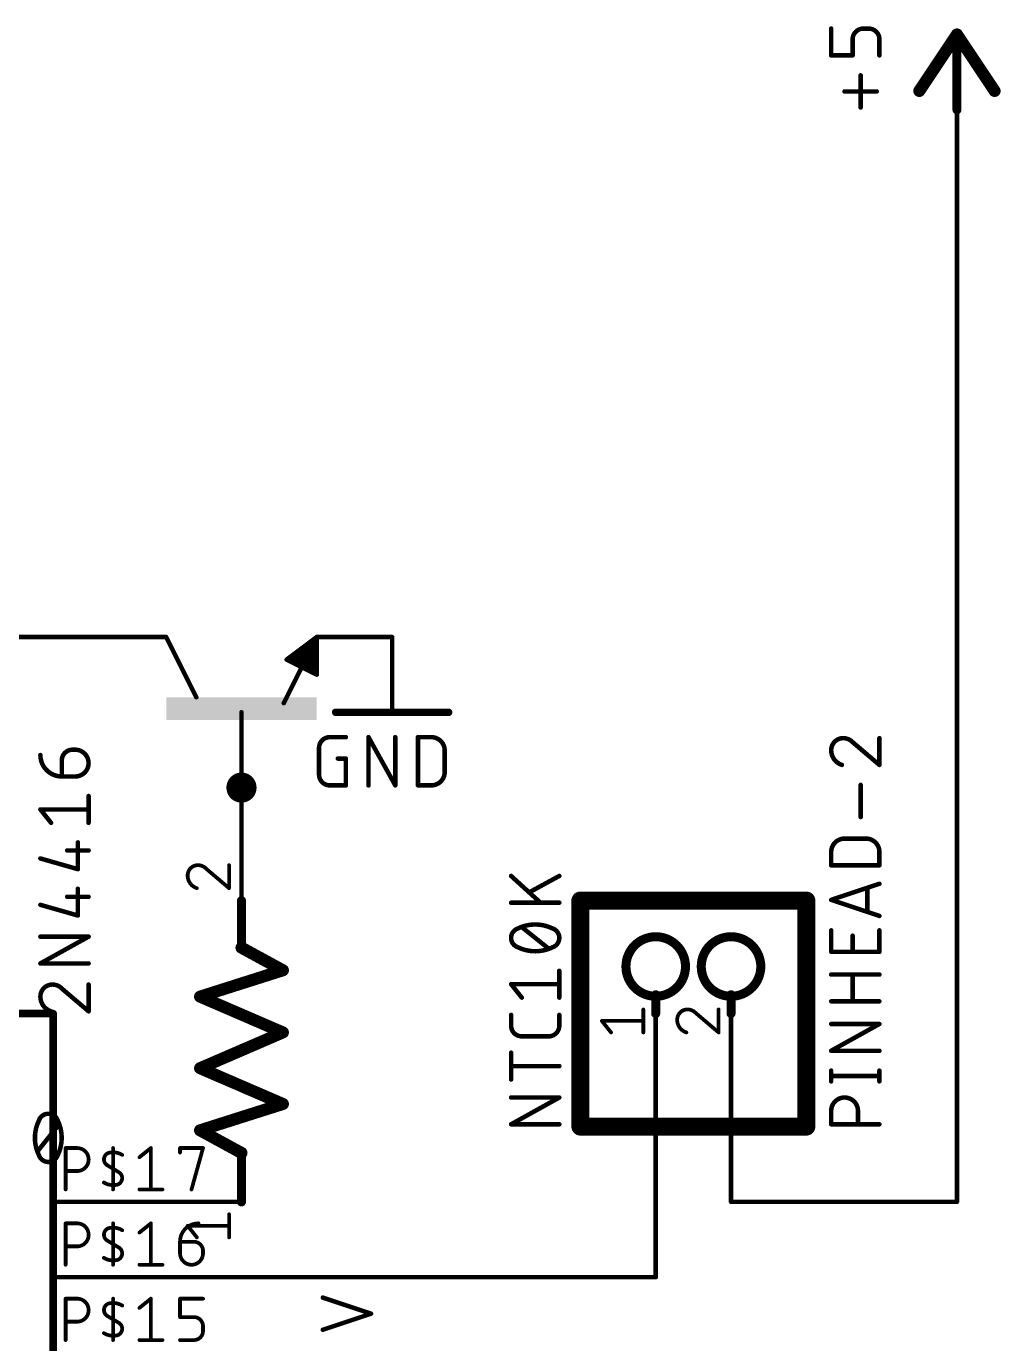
# Model space of a CAD drawing. Extents: x -177 to 163, y -159 to 163.
# Drawn here: x 35.92 to 68.78, y -14.94 to 29.48 of the extents above; entities that cross this region are included whole.
import ezdxf

# ---------------------------------------------------------------- set-up
doc = ezdxf.new("R2010")
doc.units = 0
for name, color, linetype in [('91', 122, 'CONTINUOUS'), ('94', 12, 'CONTINUOUS'), ('95', 251, 'CONTINUOUS'), ('96', 251, 'CONTINUOUS')]:
    doc.layers.add(name, color=color, linetype=linetype)

# ---------------------------------------------------------------- blocks, each defined once
blk = doc.blocks.new('RECT')
blk.add_solid([(-0.5, -0.5), (0.5, -0.5), (-0.5, 0.5), (0.5, 0.5)])

msp = doc.modelspace()

# ---------------------------------------------------------------- linework, layer by layer
at = {"layer": '91', "const_width": 0.1524}
for points in [[(67.31, -10.16), (67.31, 26.67)], [(27.94, 8.89), (38.1, 8.89)], [(43.18, 4.445), (43.18, 3.81)], [(43.18, 3.81), (43.18, 0)], [(57.15, -12.7), (57.15, -3.81)], [(59.69, -3.81), (59.69, -10.16)], [(43.18, -10.16), (39.37, -10.16)], [(59.69, -10.16), (67.31, -10.16)], [(39.37, -12.7), (57.15, -12.7)]]:
    msp.add_lwpolyline(points, dxfattribs=at)
at = {"layer": '91'}
for points, const_width in [([(67.3481, 26.67, 1), (67.2719, 26.67)], 0.0762), ([(38.1, 8.8519, 1), (38.1, 8.9281)], 0.0762), ([(43.2181, 4.445, 1), (43.1419, 4.445)], 0.0762), ([(43.18, 3.556, 1), (43.18, 4.064, 1), (43.18, 3.556)], 0.508), ([(43.2181, 3.81, 1), (43.1419, 3.81)], 0.0762), ([(43.1419, 3.81, 1), (43.2181, 3.81)], 0.0762), ([(43.1419, 0, 1), (43.2181, 0)], 0.0762), ([(57.1881, -3.81, 1), (57.1119, -3.81)], 0.0762), ([(59.7281, -3.81, 1), (59.6519, -3.81)], 0.0762), ([(39.37, -10.1219, 1), (39.37, -10.1981)], 0.0762), ([(43.18, -10.1981, 1), (43.18, -10.1219)], 0.0762), ([(59.69, -10.1219, 1), (59.69, -10.1981)], 0.0762), ([(59.6519, -10.16, 1), (59.7281, -10.16)], 0.0762), ([(67.2719, -10.16, 1), (67.3481, -10.16)], 0.0762), ([(67.31, -10.1981, 1), (67.31, -10.1219)], 0.0762), ([(39.37, -12.6619, 1), (39.37, -12.7381)], 0.0762), ([(57.1119, -12.7, 1), (57.1881, -12.7)], 0.0762), ([(57.15, -12.7381, 1), (57.15, -12.6619)], 0.0762)]:
    msp.add_lwpolyline(points, format="xyb", dxfattribs=dict(at, const_width=const_width))
at = {"layer": '94'}
for points, const_width in [([(67.31, 29.21), (66.04, 27.305)], 0.4064), ([(68.58, 27.305), (67.31, 29.21)], 0.4064), ([(67.31, 26.67), (67.31, 29.21)], 0.3048), ([(67.31, 26.67), (67.31, 29.21)], 0.1524), ([(38.1, 8.89), (40.64, 8.89)], 0.1524), ([(40.64, 8.89), (41.656, 6.858)], 0.1524), ([(44.704, 8.128), (45.72, 8.89)], 0.1524), ([(45.72, 8.89), (45.72, 7.62)], 0.1524), ([(48.26, 8.89), (45.72, 8.89)], 0.1524), ([(48.26, 8.89), (48.26, 6.35)], 0.1524), ([(45.593, 8.636), (44.958, 8.128)], 0.254), ([(45.593, 7.874), (45.593, 8.636)], 0.254), ([(45.72, 7.62), (44.704, 8.128)], 0.1524), ([(44.958, 8.128), (45.466, 7.874)], 0.254), ([(45.466, 8.255), (45.212, 8.128)], 0.254), ([(45.466, 7.874), (45.466, 8.255)], 0.254), ([(45.22, 7.89), (44.604, 6.658)], 0.1524), ([(43.18, 3.81), (43.18, 6.35)], 0.1524), ([(46.355, 6.35), (50.165, 6.35)], 0.254), ([(43.18, 0), (43.18, -1.5875)], 0.3048), ([(62.23, 0), (54.61, 0)], 0.6096), ([(54.61, 0), (54.61, -7.62)], 0.6096), ([(62.23, -7.62), (62.23, 0)], 0.6096), ([(43.18, -1.5875), (44.577, -2.3495)], 0.4064), ([(44.577, -2.3495), (41.783, -3.2385)], 0.4064), ([(41.783, -3.2385), (44.577, -4.445)], 0.4064), ([(57.15, -3.81), (57.15, -3.175)], 0.3048), ([(59.69, -3.81), (59.69, -3.175)], 0.3048), ([(57.15, -3.81), (57.15, -3.2512)], 0.1524), ([(59.69, -3.81), (59.69, -3.2512)], 0.1524), ([(36.83, -3.81), (26.67, -3.81)], 0.254), ([(36.83, -57.15), (36.83, -3.81)], 0.254), ([(44.577, -4.445), (41.783, -5.6515)], 0.4064), ([(41.783, -5.6515), (44.577, -6.858)], 0.4064), ([(44.577, -6.858), (41.783, -7.747)], 0.4064), ([(41.783, -7.747), (43.18, -8.509)], 0.4064), ([(54.61, -7.62), (62.23, -7.62)], 0.6096), ([(43.18, -10.16), (43.18, -8.5725)], 0.3048), ([(43.18, -8.509), (43.18, -8.5725)], 0.1524), ([(39.37, -10.16), (36.83, -10.16)], 0.1524), ([(39.37, -12.7), (36.83, -12.7)], 0.1524)]:
    msp.add_lwpolyline(points, dxfattribs=dict(at, const_width=const_width))
for points, const_width in [([(67.3945, 29.2664, 1), (67.2255, 29.1536)], 0.2032), ([(67.3945, 29.1536, 1), (67.2255, 29.2664)], 0.2032), ([(67.3862, 29.21, 1), (67.2338, 29.21)], 0.1524), ([(67.3481, 29.21, 1), (67.2719, 29.21)], 0.0762), ([(65.9555, 27.3614, 1), (66.1245, 27.2486)], 0.2032), ([(68.4955, 27.2486, 1), (68.6645, 27.3614)], 0.2032), ([(67.2338, 26.67, 1), (67.3862, 26.67)], 0.1524), ([(67.2719, 26.67, 1), (67.3481, 26.67)], 0.0762), ([(38.1, 8.9281, 1), (38.1, 8.8519)], 0.0762), ([(40.6741, 8.907, 1), (40.6059, 8.873)], 0.0762), ([(40.64, 8.8519, 1), (40.64, 8.9281)], 0.0762), ([(45.7581, 8.89, 1), (45.6819, 8.89)], 0.0762), ([(45.72, 8.9281, 1), (45.72, 8.8519)], 0.0762), ([(45.7429, 8.8595, 1), (45.6971, 8.9205)], 0.0762), ([(48.2981, 8.89, 1), (48.2219, 8.89)], 0.0762), ([(48.26, 8.8519, 1), (48.26, 8.9281)], 0.0762), ([(45.6565, 8.636, 1), (45.5295, 8.636)], 0.127), ([(45.6327, 8.5864, 1), (45.5533, 8.6856)], 0.127), ([(44.721, 8.1621, 1), (44.687, 8.0939)], 0.0762), ([(44.6811, 8.1585, 1), (44.7269, 8.0975)], 0.0762), ([(44.9864, 8.1848, 1), (44.9296, 8.0712)], 0.127), ([(44.9183, 8.1776, 1), (44.9977, 8.0784)], 0.127), ([(45.1836, 8.1848, 1), (45.2404, 8.0712)], 0.127), ([(45.5295, 8.255, 1), (45.4025, 8.255)], 0.127), ([(45.4944, 8.1982, 1), (45.4376, 8.3118)], 0.127), ([(45.2541, 7.873, 1), (45.1859, 7.907)], 0.0762), ([(45.4025, 7.874, 1), (45.5295, 7.874)], 0.127), ([(45.4376, 7.8172, 1), (45.4944, 7.9308)], 0.127), ([(45.5295, 7.874, 1), (45.6565, 7.874)], 0.127), ([(45.6819, 7.62, 1), (45.7581, 7.62)], 0.0762), ([(45.703, 7.5859, 1), (45.737, 7.6541)], 0.0762), ([(41.6219, 6.841, 1), (41.6901, 6.875)], 0.0762), ([(44.5699, 6.675, 1), (44.6381, 6.641)], 0.0762), ([(43.2181, 6.35, 1), (43.1419, 6.35)], 0.0762), ([(46.355, 6.4135, 1), (46.355, 6.2865)], 0.127), ([(48.2219, 6.35, 1), (48.2981, 6.35)], 0.0762), ([(50.165, 6.2865, 1), (50.165, 6.4135)], 0.127), ([(43.1419, 3.81, 1), (43.2181, 3.81)], 0.0762), ([(43.2562, 0, 1), (43.1038, 0)], 0.1524), ([(54.61, 0.1524, 1), (54.61, -0.1524)], 0.3048), ([(54.7624, 0, 1), (54.4576, 0)], 0.3048), ([(62.3824, 0, 1), (62.0776, 0)], 0.3048), ([(62.23, -0.1524, 1), (62.23, 0.1524)], 0.3048), ([(57.15, -3.2265, 1), (57.15, -1.2185, 1), (57.15, -3.2265)], 0.3048), ([(57.15, -3.2512, 1), (57.15, -1.27, 1), (57.15, -3.2512)], 0.1524), ([(59.69, -3.2265, 1), (59.69, -1.2185, 1), (59.69, -3.2265)], 0.3048), ([(59.69, -3.2512, 1), (59.69, -1.27, 1), (59.69, -3.2512)], 0.1524), ([(43.2287, -1.4983, 1), (43.1313, -1.6767)], 0.2032), ([(43.1038, -1.5875, 1), (43.2562, -1.5875)], 0.1524), ([(44.5283, -2.4387, 1), (44.6257, -2.2603)], 0.2032), ([(44.6078, -2.4463, 1), (44.5462, -2.2527)], 0.2032), ([(41.8233, -3.1452, 1), (41.7427, -3.3318)], 0.2032), ([(41.7522, -3.1417, 1), (41.8138, -3.3353)], 0.2032), ([(57.2262, -3.175, 1), (57.0738, -3.175)], 0.1524), ([(59.7662, -3.175, 1), (59.6138, -3.175)], 0.1524), ([(57.1881, -3.2512, 1), (57.1119, -3.2512)], 0.0762), ([(59.7281, -3.2512, 1), (59.6519, -3.2512)], 0.0762), ([(36.8935, -3.81, 1), (36.7665, -3.81)], 0.127), ([(36.83, -3.8735, 1), (36.83, -3.7465)], 0.127), ([(57.0738, -3.81, 1), (57.2262, -3.81)], 0.1524), ([(57.1119, -3.81, 1), (57.1881, -3.81)], 0.0762), ([(59.6138, -3.81, 1), (59.7662, -3.81)], 0.1524), ([(59.6519, -3.81, 1), (59.7281, -3.81)], 0.0762), ([(44.6173, -4.5383, 1), (44.5367, -4.3517)], 0.2032), ([(44.5367, -4.5383, 1), (44.6173, -4.3517)], 0.2032), ([(41.8233, -5.5582, 1), (41.7427, -5.7448)], 0.2032), ([(41.7427, -5.5582, 1), (41.8233, -5.7448)], 0.2032), ([(44.5367, -6.9513, 1), (44.6173, -6.7647)], 0.2032), ([(44.6078, -6.9548, 1), (44.5462, -6.7612)], 0.2032), ([(41.8317, -7.6578, 1), (41.7343, -7.8362)], 0.2032), ([(41.7522, -7.6502, 1), (41.8138, -7.8438)], 0.2032), ([(54.61, -7.4676, 1), (54.61, -7.7724)], 0.3048), ([(54.4576, -7.62, 1), (54.7624, -7.62)], 0.3048), ([(62.0776, -7.62, 1), (62.3824, -7.62)], 0.3048), ([(62.23, -7.7724, 1), (62.23, -7.4676)], 0.3048), ([(43.2562, -8.5725, 1), (43.1038, -8.5725)], 0.1524), ([(43.1313, -8.5982, 1), (43.2287, -8.4198)], 0.2032), ([(43.2181, -8.509, 1), (43.1419, -8.509)], 0.0762), ([(43.1419, -8.5725, 1), (43.2181, -8.5725)], 0.0762), ([(36.83, -10.1219, 1), (36.83, -10.1981)], 0.0762), ([(39.37, -10.1981, 1), (39.37, -10.1219)], 0.0762), ([(43.1038, -10.16, 1), (43.2562, -10.16)], 0.1524), ([(36.83, -12.6619, 1), (36.83, -12.7381)], 0.0762), ([(39.37, -12.7381, 1), (39.37, -12.6619)], 0.0762)]:
    msp.add_lwpolyline(points, format="xyb", dxfattribs=dict(at, const_width=const_width))
at = {"layer": '95'}
for points, const_width in [([(41.7131, 1.1952, 0.4142), (41.3639, 0.846)], 0.127), ([(41.3639, 0.846, 0.3252), (41.6743, 0.4191)], 0.127), ([(41.3956, 0.846, 1), (41.3322, 0.846)], 0.0635), ([(41.7131, 1.227, 1), (41.7132, 1.1635)], 0.0635), ([(41.9848, 1.0788, 0.2053), (41.7131, 1.1952)], 0.127), ([(41.7131, 1.1635, 1), (41.7131, 1.227)], 0.0635), ([(42.0054, 1.103, 1), (41.9642, 1.0546)], 0.0635), ([(41.9618, 1.0569, 1), (42.0078, 1.1007)], 0.0635), ([(42.7927, 1.1952, 1), (42.7291, 1.1952)], 0.0635), ([(52.2988, 0.8595, 1), (52.2476, 0.8031)], 0.0762), ([(53.917, 0.7978, 1), (53.8806, 0.8647)], 0.0762), ([(41.3321, 0.846, 1), (41.3957, 0.846)], 0.0635), ([(41.6646, 0.3889, 1), (41.6841, 0.4493)], 0.0635), ([(42.7291, 0.4191, 1), (42.7927, 0.4191)], 0.0635), ([(42.7403, 0.3949, 1), (42.7815, 0.4433)], 0.0635), ([(52.2732, -0.0337, 1), (52.2732, -0.1099)], 0.0762), ([(52.8871, 0.3229, 1), (52.9236, 0.256)], 0.0762), ([(53.8988, -0.1099, 1), (53.8988, -0.0337)], 0.0762), ([(53.241, -0.1, 1), (53.2923, -0.0436)], 0.0762), ([(52.499, -0.9405, 0.3205), (52.2732, -1.2566)], 0.1524), ([(53.086, -0.805, 0.1139), (52.499, -0.9405)], 0.1524), ([(52.4823, -0.9062, 1), (52.5157, -0.9747)], 0.0762), ([(52.5113, -0.9765, 1), (52.4866, -0.9045)], 0.0762), ([(52.6582, -0.8656, 1), (52.6106, -0.9251)], 0.0762), ([(53.673, -0.9405, 0.1139), (53.086, -0.805)], 0.1524), ([(53.086, -0.7669, 1), (53.086, -0.8431)], 0.0762), ([(53.086, -0.8431, 1), (53.086, -0.7669)], 0.0762), ([(53.8988, -1.2566, 0.3205), (53.673, -0.9405)], 0.1524), ([(53.6854, -0.9045, 1), (53.6607, -0.9765)], 0.0762), ([(53.6563, -0.9747, 1), (53.6897, -0.9062)], 0.0762), ([(52.2732, -1.2566, 0.3205), (52.499, -1.5727)], 0.1524), ([(52.3113, -1.2566, 1), (52.2351, -1.2566)], 0.0762), ([(52.2351, -1.2566, 1), (52.3113, -1.2566)], 0.0762), ([(53.673, -1.5727, 0.3205), (53.8988, -1.2566)], 0.1524), ([(53.9369, -1.2566, 1), (53.8607, -1.2566)], 0.0762), ([(53.8607, -1.2566, 1), (53.9369, -1.2566)], 0.0762), ([(52.5157, -1.5384, 1), (52.4823, -1.6069)], 0.0762), ([(52.499, -1.5727, 0.1139), (53.086, -1.7081)], 0.1524), ([(52.4866, -1.6087, 1), (52.5113, -1.5366)], 0.0762), ([(53.086, -1.7081, 0.1139), (53.673, -1.5727)], 0.1524), ([(53.086, -1.67, 1), (53.086, -1.7462)], 0.0762), ([(53.086, -1.7462, 1), (53.086, -1.67)], 0.0762), ([(53.5138, -1.6476, 1), (53.5614, -1.5881)], 0.0762), ([(53.6607, -1.5366, 1), (53.6854, -1.6087)], 0.0762), ([(53.6897, -1.6069, 1), (53.6563, -1.5384)], 0.0762), ([(53.9369, -2.3682, 1), (53.8607, -2.3682)], 0.0762), ([(52.303, -2.7959, 1), (52.2434, -2.8435)], 0.0762), ([(52.2732, -2.7816, 1), (52.2732, -2.8578)], 0.0762), ([(53.8988, -2.8578, 1), (53.8988, -2.7816)], 0.0762), ([(52.6047, -3.2951, 1), (52.6642, -3.2475)], 0.0762), ([(53.8607, -3.2713, 1), (53.9369, -3.2713)], 0.0762), ([(52.3113, -3.8553, 1), (52.2351, -3.8553)], 0.0762), ([(53.9369, -3.8553, 1), (53.8607, -3.8553)], 0.0762), ([(55.3587, -4.0385, 1), (55.3091, -4.0782)], 0.0635), ([(55.3339, -4.0266, 1), (55.3339, -4.0901)], 0.0635), ([(56.7627, -3.6703, 1), (56.6992, -3.6703)], 0.0635), ([(56.7309, -4.0901, 1), (56.7309, -4.0266)], 0.0635), ([(58.2232, -3.6703, 0.4142), (57.8739, -4.0196)], 0.127), ([(57.8739, -4.0196, 0.3252), (58.1843, -4.4464)], 0.127), ([(57.9056, -4.0196, 1), (57.8422, -4.0195)], 0.0635), ([(57.8422, -4.0196, 1), (57.9057, -4.0196)], 0.0635), ([(58.4948, -3.7867, 0.2053), (58.2232, -3.6703)], 0.127), ([(58.2231, -3.6386, 1), (58.2232, -3.702)], 0.0635), ([(58.2232, -3.7021, 1), (58.2232, -3.6385)], 0.0635), ([(58.5154, -3.7625, 1), (58.4742, -3.8109)], 0.0635), ([(58.4718, -3.8086, 1), (58.5178, -3.7648)], 0.0635), ([(59.3027, -3.6703, 1), (59.2392, -3.6703)], 0.0635), ([(52.2732, -4.2166, 0.4142), (52.6344, -4.5778)], 0.1524), ([(52.3113, -4.2166, 1), (52.2351, -4.2166)], 0.0762), ([(52.2351, -4.2166, 1), (52.3113, -4.2166)], 0.0762), ([(53.5376, -4.5778, 0.4142), (53.8988, -4.2166)], 0.1524), ([(53.9369, -4.2166, 1), (53.8607, -4.2166)], 0.0762), ([(53.8607, -4.2166, 1), (53.9369, -4.2166)], 0.0762), ([(55.6196, -4.4662, 1), (55.6691, -4.4266)], 0.0635), ([(56.6992, -4.4464, 1), (56.7627, -4.4464)], 0.0635), ([(58.1746, -4.4766, 1), (58.1941, -4.4162)], 0.0635), ([(59.2392, -4.4464, 1), (59.3027, -4.4464)], 0.0635), ([(59.2503, -4.4706, 1), (59.2915, -4.4222)], 0.0635), ([(52.6344, -4.5397, 1), (52.6344, -4.6159)], 0.0762), ([(52.6344, -4.6159, 1), (52.6344, -4.5397)], 0.0762), ([(53.5376, -4.5397, 1), (53.5376, -4.6159)], 0.0762), ([(53.5376, -4.6159, 1), (53.5376, -4.5397)], 0.0762), ([(52.3113, -5.1297, 1), (52.2351, -5.1297)], 0.0762), ([(52.2732, -5.5431, 1), (52.2732, -5.6193)], 0.0762), ([(53.8988, -5.6193, 1), (53.8988, -5.5431)], 0.0762), ([(52.2351, -6.0328, 1), (52.3113, -6.0328)], 0.0762), ([(52.2732, -6.6026, 1), (52.2732, -6.6788)], 0.0762), ([(53.9173, -6.674, 1), (53.8803, -6.6074)], 0.0762), ([(53.8988, -6.6788, 1), (53.8988, -6.6026)], 0.0762), ([(36.3488, -7.414, 0.1139), (36.2133, -8.001)], 0.1524), ([(36.3127, -7.4016, 1), (36.3848, -7.4263)], 0.0762), ([(36.6648, -7.1882, 0.3205), (36.3488, -7.414)], 0.1524), ([(36.383, -7.4307, 1), (36.3145, -7.3973)], 0.0762), ([(36.9809, -7.414, 0.3205), (36.6648, -7.1882)], 0.1524), ([(36.6648, -7.1501, 1), (36.6648, -7.2263)], 0.0762), ([(36.6648, -7.2263, 1), (36.6648, -7.1501)], 0.0762), ([(37.1164, -8.001, 0.1139), (36.9809, -7.414)], 0.1524), ([(37.0152, -7.3973, 1), (36.9467, -7.4307)], 0.0762), ([(36.9449, -7.4263, 1), (37.017, -7.4016)], 0.0762), ([(37.0558, -7.5732, 1), (36.9963, -7.5256)], 0.0762), ([(52.2732, -7.5057, 1), (52.2732, -7.5819)], 0.0762), ([(52.2547, -7.5105, 1), (52.2917, -7.5771)], 0.0762), ([(53.8988, -7.5819, 1), (53.8988, -7.5057)], 0.0762), ([(36.2133, -8.001, 0.1139), (36.3488, -8.588)], 0.1524), ([(36.2514, -8.001, 1), (36.1752, -8.001)], 0.0762), ([(36.1752, -8.001, 1), (36.2514, -8.001)], 0.0762), ([(36.9809, -8.588, 0.1139), (37.1164, -8.001)], 0.1524), ([(37.1545, -8.001, 1), (37.0783, -8.001)], 0.0762), ([(37.0783, -8.001, 1), (37.1545, -8.001)], 0.0762), ([(36.2738, -8.4288, 1), (36.3333, -8.4764)], 0.0762), ([(37.2809, -8.3439, 1), (37.2173, -8.3439)], 0.0635), ([(37.2491, -8.3121, 1), (37.2491, -8.3757)], 0.0635), ([(37.6372, -8.3121, 1), (37.6372, -8.3757)], 0.0635), ([(37.6372, -9.12, 1), (37.6372, -8.3439)], 0.127), ([(37.6372, -8.3757, 1), (37.6372, -8.3121)], 0.0635), ([(38.7322, -8.4991, 0.6917), (38.6546, -8.926)], 0.127), ([(39.1591, -8.5767, 0.1823), (38.7322, -8.4991)], 0.127), ([(38.7265, -8.4679, 1), (38.7379, -8.5304)], 0.0635), ([(38.7379, -8.5304, 1), (38.7265, -8.4679)], 0.0635), ([(38.8804, -8.3439, 1), (38.8169, -8.3439)], 0.0635), ([(40.158, -8.3439, 1), (40.0945, -8.3439)], 0.0635), ([(40.1461, -8.3687, 1), (40.1064, -8.3191)], 0.0635), ([(41.107, -8.3121, 1), (41.107, -8.3757)], 0.0635), ([(41.1388, -8.3439, 1), (41.0753, -8.3439)], 0.0635), ([(41.9137, -8.3524, 1), (41.8525, -8.3354)], 0.0635), ([(41.8831, -8.3757, 1), (41.8831, -8.3121)], 0.0635), ([(36.3848, -8.5757, 1), (36.3127, -8.6004)], 0.0762), ([(36.3488, -8.588, 0.3205), (36.6648, -8.8138)], 0.1524), ([(36.3145, -8.6047, 1), (36.383, -8.5713)], 0.0762), ([(36.6648, -8.8138, 0.3205), (36.9809, -8.588)], 0.1524), ([(36.6648, -8.7757, 1), (36.6648, -8.8519)], 0.0762), ([(36.6648, -8.8519, 1), (36.6648, -8.7757)], 0.0762), ([(36.9467, -8.5713, 1), (37.0152, -8.6047)], 0.0762), ([(37.017, -8.6004, 1), (36.9449, -8.5757)], 0.0762), ([(38.6709, -8.8988, 1), (38.6383, -8.9532)], 0.0635), ([(38.6383, -8.9532, 1), (38.6709, -8.8988)], 0.0635), ([(39.1427, -8.604, 1), (39.1754, -8.5495)], 0.0635), ([(39.7183, -8.6296, 1), (39.758, -8.6791)], 0.0635), ([(41.0753, -8.4991, 1), (41.1388, -8.4991)], 0.0635), ([(37.2491, -9.0883, 1), (37.2491, -9.1518)], 0.0635), ([(37.6372, -9.0883, 1), (37.6372, -9.1518)], 0.0635), ([(37.6372, -9.1518, 1), (37.6372, -9.0883)], 0.0635), ([(38.865, -9.0152, 1), (38.8323, -9.0696)], 0.0635), ([(38.8323, -9.0696, 1), (38.865, -9.0152)], 0.0635), ([(38.965, -9.5857, 0.6917), (39.0427, -9.1588)], 0.127), ([(39.059, -9.1316, 1), (39.0263, -9.186)], 0.0635), ([(39.0263, -9.186, 1), (39.059, -9.1316)], 0.0635), ([(37.2173, -9.7409, 1), (37.2809, -9.7409)], 0.0635), ([(38.5545, -9.4808, 1), (38.5219, -9.5353)], 0.0635), ([(38.5382, -9.5081, 0.1823), (38.965, -9.5857)], 0.127), ([(38.8169, -9.7409, 1), (38.8804, -9.7409)], 0.0635), ([(38.9593, -9.5544, 1), (38.9708, -9.6169)], 0.0635), ([(38.9708, -9.6169, 1), (38.9593, -9.5544)], 0.0635), ([(39.7382, -9.7091, 1), (39.7382, -9.7727)], 0.0635), ([(40.0945, -9.7409, 1), (40.158, -9.7409)], 0.0635), ([(40.5143, -9.7727, 1), (40.5143, -9.7091)], 0.0635), ([(41.4645, -9.7324, 1), (41.5257, -9.7494)], 0.0635), ([(42.7927, -10.5791, 1), (42.7291, -10.5791)], 0.0635), ([(37.2809, -10.8839, 1), (37.2173, -10.8839)], 0.0635), ([(37.2491, -10.8521, 1), (37.2491, -10.9157)], 0.0635), ([(37.6372, -10.8521, 1), (37.6372, -10.9157)], 0.0635), ([(37.6372, -11.66, 1), (37.6372, -10.8839)], 0.127), ([(37.6372, -10.9157, 1), (37.6372, -10.8521)], 0.0635), ([(38.7322, -11.0391, 0.6917), (38.6546, -11.466)], 0.127), ([(39.1591, -11.1167, 0.1823), (38.7322, -11.0391)], 0.127), ([(38.7265, -11.0079, 1), (38.7379, -11.0704)], 0.0635), ([(38.7379, -11.0704, 1), (38.7265, -11.0079)], 0.0635), ([(38.8804, -10.8839, 1), (38.8169, -10.8839)], 0.0635), ([(39.1427, -11.144, 1), (39.1754, -11.0895)], 0.0635), ([(40.158, -10.8839, 1), (40.0945, -10.8839)], 0.0635), ([(40.1461, -10.9087, 1), (40.1064, -10.8591)], 0.0635), ([(41.7279, -10.8839, 0.4142), (41.107, -11.5048)], 0.127), ([(41.3887, -10.9473, 1), (41.3391, -10.987)], 0.0635), ([(41.3639, -10.9354, 1), (41.3639, -10.9989)], 0.0635), ([(41.7279, -10.9156, 1), (41.7279, -10.8521)], 0.0635), ([(42.7609, -10.9989, 1), (42.7609, -10.9354)], 0.0635), ([(38.6709, -11.4388, 1), (38.6383, -11.4932)], 0.0635), ([(38.6383, -11.4932, 1), (38.6709, -11.4388)], 0.0635), ([(38.865, -11.5552, 1), (38.8323, -11.6096)], 0.0635), ([(38.8323, -11.6096, 1), (38.865, -11.5552)], 0.0635), ([(39.7183, -11.1696, 1), (39.758, -11.2191)], 0.0635), ([(41.107, -11.473, 1), (41.107, -11.5365)], 0.0635), ([(41.1388, -11.5048, 1), (41.0753, -11.5048)], 0.0635), ([(41.0753, -11.5048, 1), (41.1388, -11.5048)], 0.0635), ([(41.8831, -11.8152, 0.4142), (41.5727, -11.5048)], 0.127), ([(41.5727, -11.473, 1), (41.5727, -11.5365)], 0.0635), ([(41.5727, -11.5365, 1), (41.5727, -11.473)], 0.0635), ([(41.6496, -11.375, 1), (41.6991, -11.3354)], 0.0635), ([(42.7291, -11.3552, 1), (42.7927, -11.3552)], 0.0635), ([(37.2491, -11.6283, 1), (37.2491, -11.6918)], 0.0635), ([(37.6372, -11.6283, 1), (37.6372, -11.6918)], 0.0635), ([(37.6372, -11.6918, 1), (37.6372, -11.6283)], 0.0635), ([(38.5545, -12.0208, 1), (38.5219, -12.0753)], 0.0635), ([(38.5382, -12.0481, 0.1823), (38.965, -12.1257)], 0.127), ([(38.965, -12.1257, 0.6917), (39.0427, -11.6988)], 0.127), ([(39.059, -11.6716, 1), (39.0263, -11.726)], 0.0635), ([(39.0263, -11.726, 1), (39.059, -11.6716)], 0.0635), ([(41.107, -11.8928, 1), (41.8831, -11.8928)], 0.127), ([(41.1388, -11.8928, 1), (41.0753, -11.8928)], 0.0635), ([(41.0753, -11.8928, 1), (41.1388, -11.8928)], 0.0635), ([(41.9149, -11.8152, 1), (41.8514, -11.8152)], 0.0635), ([(41.8514, -11.8152, 1), (41.9149, -11.8152)], 0.0635), ([(41.9149, -11.8928, 1), (41.8514, -11.8928)], 0.0635), ([(41.8514, -11.8928, 1), (41.9149, -11.8928)], 0.0635), ([(37.2173, -12.2809, 1), (37.2809, -12.2809)], 0.0635), ([(38.8169, -12.2809, 1), (38.8804, -12.2809)], 0.0635), ([(38.9593, -12.0944, 1), (38.9708, -12.1569)], 0.0635), ([(38.9708, -12.1569, 1), (38.9593, -12.0944)], 0.0635), ([(39.7382, -12.2492, 1), (39.7382, -12.3127)], 0.0635), ([(40.0945, -12.2809, 1), (40.158, -12.2809)], 0.0635), ([(40.5143, -12.3127, 1), (40.5143, -12.2492)], 0.0635), ([(37.2809, -13.4239, 1), (37.2173, -13.4239)], 0.0635), ([(37.2491, -13.3922, 1), (37.2491, -13.4557)], 0.0635), ([(37.6372, -14.2, 1), (37.6372, -13.4239)], 0.127), ([(37.6372, -13.3922, 1), (37.6372, -13.4557)], 0.0635), ([(37.6372, -13.4557, 1), (37.6372, -13.3922)], 0.0635), ([(38.7322, -13.5791, 0.6917), (38.6546, -14.006)], 0.127), ([(39.1591, -13.6567, 0.1823), (38.7322, -13.5791)], 0.127), ([(38.7265, -13.5479, 1), (38.7379, -13.6104)], 0.0635), ([(38.7379, -13.6104, 1), (38.7265, -13.5479)], 0.0635), ([(38.8804, -13.4239, 1), (38.8169, -13.4239)], 0.0635), ([(39.1427, -13.684, 1), (39.1754, -13.6295)], 0.0635), ([(39.7183, -13.7096, 1), (39.758, -13.7591)], 0.0635), ([(40.158, -13.4239, 1), (40.0945, -13.4239)], 0.0635), ([(40.1461, -13.4487, 1), (40.1064, -13.3991)], 0.0635), ([(41.1388, -13.4239, 1), (41.0753, -13.4239)], 0.0635), ([(41.107, -13.3922, 1), (41.107, -13.4557)], 0.0635), ([(41.8831, -13.4557, 1), (41.8831, -13.3922)], 0.0635), ([(37.2491, -14.1683, 1), (37.2491, -14.2318)], 0.0635), ([(37.6372, -14.1683, 1), (37.6372, -14.2318)], 0.0635), ([(37.6372, -14.2318, 1), (37.6372, -14.1683)], 0.0635), ([(38.6709, -13.9788, 1), (38.6383, -14.0332)], 0.0635), ([(38.6383, -14.0332, 1), (38.6709, -13.9788)], 0.0635), ([(38.865, -14.0952, 1), (38.8323, -14.1496)], 0.0635), ([(38.8323, -14.1496, 1), (38.865, -14.0952)], 0.0635), ([(38.965, -14.6657, 0.6917), (39.0427, -14.2388)], 0.127), ([(39.059, -14.2116, 1), (39.0263, -14.266)], 0.0635), ([(39.0263, -14.266, 1), (39.059, -14.2116)], 0.0635), ([(41.107, -14.013, 1), (41.107, -14.0765)], 0.0635), ([(41.0753, -14.0448, 1), (41.1388, -14.0448)], 0.0635), ([(41.8831, -14.3552, 0.4142), (41.5727, -14.0448)], 0.127), ([(41.5727, -14.013, 1), (41.5727, -14.0765)], 0.0635), ([(41.5727, -14.0765, 1), (41.5727, -14.013)], 0.0635), ([(38.5545, -14.5608, 1), (38.5219, -14.6153)], 0.0635), ([(38.5382, -14.5881, 0.1823), (38.965, -14.6657)], 0.127), ([(38.9593, -14.6344, 1), (38.9708, -14.6969)], 0.0635), ([(38.9708, -14.6969, 1), (38.9593, -14.6344)], 0.0635), ([(41.5727, -14.8209, 0.4142), (41.8831, -14.5105)], 0.127), ([(41.9149, -14.3552, 1), (41.8514, -14.3552)], 0.0635), ([(41.8514, -14.3552, 1), (41.9149, -14.3552)], 0.0635), ([(41.9149, -14.5105, 1), (41.8514, -14.5105)], 0.0635), ([(41.8514, -14.5105, 1), (41.9149, -14.5105)], 0.0635), ([(37.2173, -14.8209, 1), (37.2809, -14.8209)], 0.0635), ([(38.8169, -14.8209, 1), (38.8804, -14.8209)], 0.0635), ([(39.7382, -14.7891, 1), (39.7382, -14.8527)], 0.0635), ([(40.0945, -14.8209, 1), (40.158, -14.8209)], 0.0635), ([(40.5143, -14.8527, 1), (40.5143, -14.7891)], 0.0635), ([(41.107, -14.7891, 1), (41.107, -14.8527)], 0.0635), ([(41.5727, -14.7891, 1), (41.5727, -14.8527)], 0.0635), ([(41.5727, -14.8527, 1), (41.5727, -14.7891)], 0.0635)]:
    msp.add_lwpolyline(points, format="xyb", dxfattribs=dict(at, const_width=const_width))
for points, const_width in [([(41.9848, 1.0788), (42.7609, 0.4191)], 0.127), ([(42.7609, 0.4191), (42.7609, 1.1952)], 0.127), ([(52.2732, 0.8313), (53.2666, -0.0718)], 0.1524), ([(53.8988, 0.8313), (52.9054, 0.2894)], 0.1524), ([(53.8988, -0.0718), (52.2732, -0.0718)], 0.1524), ([(53.5376, -1.6178), (52.6344, -0.8953)], 0.1524), ([(53.8988, -3.2713), (53.8988, -2.3682)], 0.1524), ([(52.6344, -3.2713), (52.2732, -2.8197)], 0.1524), ([(52.2732, -2.8197), (53.8988, -2.8197)], 0.1524), ([(52.2732, -4.2166), (52.2732, -3.8553)], 0.1524), ([(53.8988, -3.8553), (53.8988, -4.2166)], 0.1524), ([(55.6443, -4.4464), (55.3339, -4.0584)], 0.127), ([(55.3339, -4.0584), (56.7309, -4.0584)], 0.127), ([(56.7309, -4.4464), (56.7309, -3.6703)], 0.127), ([(58.4948, -3.7867), (59.2709, -4.4464)], 0.127), ([(59.2709, -4.4464), (59.2709, -3.6703)], 0.127), ([(53.5376, -4.5778), (52.6344, -4.5778)], 0.1524), ([(52.2732, -6.0328), (52.2732, -5.1297)], 0.1524), ([(53.8988, -5.5812), (52.2732, -5.5812)], 0.1524), ([(52.2732, -7.5438), (53.8988, -6.6407)], 0.1524), ([(53.8988, -6.6407), (52.2732, -6.6407)], 0.1524), ([(36.3036, -8.4526), (37.0261, -7.5494)], 0.1524), ([(53.8988, -7.5438), (52.2732, -7.5438)], 0.1524), ([(37.2491, -9.7409), (37.2491, -8.3439)], 0.127), ([(37.2491, -8.3439), (37.6372, -8.3439)], 0.127), ([(38.8486, -9.7409), (38.8486, -8.3439)], 0.127), ([(39.7382, -8.6543), (40.1262, -8.3439)], 0.127), ([(40.1262, -8.3439), (40.1262, -9.7409)], 0.127), ([(41.107, -8.4991), (41.107, -8.3439)], 0.127), ([(41.107, -8.3439), (41.8831, -8.3439)], 0.127), ([(41.8831, -8.3439), (41.4951, -9.7409)], 0.127), ([(38.8486, -9.0424), (38.6546, -8.926)], 0.127), ([(37.6372, -9.12), (37.2491, -9.12)], 0.127), ([(38.8486, -9.0424), (39.0427, -9.1588)], 0.127), ([(39.7382, -9.7409), (40.5143, -9.7409)], 0.127), ([(42.7609, -11.3552), (42.7609, -10.5791)], 0.127), ([(37.2491, -12.2809), (37.2491, -10.8839)], 0.127), ([(37.2491, -10.8839), (37.6372, -10.8839)], 0.127), ([(38.8486, -12.2809), (38.8486, -10.8839)], 0.127), ([(39.7382, -11.1943), (40.1262, -10.8839)], 0.127), ([(40.1262, -10.8839), (40.1262, -12.2809)], 0.127), ([(41.6743, -11.3552), (41.3639, -10.9672)], 0.127), ([(41.3639, -10.9672), (42.7609, -10.9672)], 0.127), ([(38.8486, -11.5824), (38.6546, -11.466)], 0.127), ([(38.8486, -11.5824), (39.0427, -11.6988)], 0.127), ([(41.107, -11.5048), (41.5727, -11.5048)], 0.127), ([(41.107, -11.8928), (41.107, -11.5048)], 0.127), ([(37.6372, -11.66), (37.2491, -11.66)], 0.127), ([(41.8831, -11.8152), (41.8831, -11.8928)], 0.127), ([(39.7382, -12.2809), (40.5143, -12.2809)], 0.127), ([(37.2491, -14.8209), (37.2491, -13.4239)], 0.127), ([(37.2491, -13.4239), (37.6372, -13.4239)], 0.127), ([(38.8486, -14.8209), (38.8486, -13.4239)], 0.127), ([(39.7382, -13.7343), (40.1262, -13.4239)], 0.127), ([(40.1262, -13.4239), (40.1262, -14.8209)], 0.127), ([(41.107, -14.0448), (41.107, -13.4239)], 0.127), ([(41.107, -13.4239), (41.8831, -13.4239)], 0.127), ([(37.6372, -14.2), (37.2491, -14.2)], 0.127), ([(38.8486, -14.1224), (38.6546, -14.006)], 0.127), ([(38.8486, -14.1224), (39.0427, -14.2388)], 0.127), ([(41.5727, -14.0448), (41.107, -14.0448)], 0.127), ([(41.8831, -14.5105), (41.8831, -14.3552)], 0.127), ([(39.7382, -14.8209), (40.5143, -14.8209)], 0.127), ([(41.107, -14.8209), (41.5727, -14.8209)], 0.127)]:
    msp.add_lwpolyline(points, dxfattribs=dict(at, const_width=const_width))
at = {"layer": '96', "const_width": 0.1524}
for points in [[(63.0682, 28.5038), (63.0682, 29.407)], [(64.3326, 29.407), (64.1519, 29.407)], [(63.7907, 29.0457), (63.7907, 28.5038)], [(64.6938, 28.5038), (64.6938, 29.0457)], [(63.7907, 28.5038), (63.0682, 28.5038)], [(64.0616, 26.7462), (64.0616, 27.8299)], [(64.6035, 27.2881), (63.5198, 27.2881)], [(46.1574, 5.5118), (46.6993, 5.5118)], [(47.4635, 3.8862), (47.4635, 5.5118)], [(47.4635, 5.5118), (48.3666, 3.8862)], [(48.3666, 3.8862), (48.3666, 5.5118)], [(49.1309, 3.8862), (49.1309, 5.5118)], [(49.1309, 5.5118), (49.5824, 5.5118)], [(63.7907, 5.343), (64.6938, 4.5754)], [(64.6938, 4.5754), (64.6938, 5.4785)], [(37.4819, 5.0891), (37.5722, 5.0891)], [(45.7962, 4.2474), (45.7962, 5.1506)], [(50.034, 5.0602), (50.034, 4.3378)], [(37.1207, 4.186), (37.1207, 4.7279)], [(46.4284, 4.7893), (46.6993, 4.7893)], [(46.6993, 4.7893), (46.6993, 3.8862)], [(37.5722, 4.186), (37.1207, 4.186)], [(38.0238, 2.6229), (38.0238, 3.526)], [(46.6993, 3.8862), (46.1574, 3.8862)], [(49.5824, 3.8862), (49.1309, 3.8862)], [(64.0616, 2.8177), (64.0616, 3.9015)], [(36.7594, 2.6229), (36.3982, 3.0745)], [(36.3982, 3.0745), (38.0238, 3.0745)], [(37.6626, 1.0598), (37.6626, 1.9629)], [(63.5198, 2.0917), (64.2422, 2.0917)], [(36.3982, 1.421), (37.6626, 1.0598)], [(37.3013, 1.692), (38.0238, 1.692)], [(63.0682, 1.1886), (63.0682, 1.6401)], [(64.6938, 1.6401), (64.6938, 1.1886)], [(64.6938, 1.1886), (63.0682, 1.1886)], [(37.6626, -0.5033), (37.6626, 0.3998)], [(63.0682, 0.0249), (64.6938, 0.5668)], [(64.2874, 0.4313), (64.2874, -0.3815)], [(37.3013, 0.1288), (38.0238, 0.1288)], [(64.6938, -0.5169), (63.0682, 0.0249)], [(36.3982, -0.1421), (37.6626, -0.5033)], [(36.3982, -2.1186), (38.0238, -1.2155)], [(38.0238, -1.2155), (36.3982, -1.2155)], [(63.0682, -1.7263), (63.0682, -1.0038)], [(63.7907, -1.7263), (63.7907, -1.1844)], [(64.6938, -1.0038), (64.6938, -1.7263)], [(64.6938, -1.7263), (63.0682, -1.7263)], [(38.0238, -2.1186), (36.3982, -2.1186)], [(63.0682, -2.4935), (64.6938, -2.4935)], [(63.7907, -3.3966), (63.7907, -2.4935)], [(37.1207, -2.9662), (38.0238, -3.7338)], [(38.0238, -3.7338), (38.0238, -2.8307)], [(64.6938, -3.3966), (63.0682, -3.3966)], [(63.0682, -5.0639), (64.6938, -4.1608)], [(64.6938, -4.1608), (63.0682, -4.1608)], [(64.6938, -5.0639), (63.0682, -5.0639)], [(63.0682, -6.0956), (63.0682, -5.7343)], [(64.6938, -6.0956), (64.6938, -5.7343)], [(63.0682, -5.915), (64.6938, -5.915)], [(63.0682, -7.5438), (63.0682, -7.0922)], [(63.9713, -7.0922), (63.9713, -7.5438)], [(64.6938, -7.5438), (63.0682, -7.5438)], [(47.5488, -13.9315), (45.9232, -13.3896)], [(45.9232, -14.4733), (47.5488, -13.9315)]]:
    msp.add_lwpolyline(points, dxfattribs=at)
at = {"layer": '96'}
for points, const_width in [([(63.1063, 29.407, 1), (63.0301, 29.407)], 0.0762), ([(64.1519, 29.407, 0.4142), (63.7907, 29.0457)], 0.1524), ([(64.1519, 29.4451, 1), (64.1519, 29.3689)], 0.0762), ([(64.1519, 29.3689, 1), (64.1519, 29.4451)], 0.0762), ([(64.6938, 29.0457, 0.4142), (64.3326, 29.407)], 0.1524), ([(64.3326, 29.4451, 1), (64.3326, 29.3689)], 0.0762), ([(64.3326, 29.3689, 1), (64.3326, 29.4451)], 0.0762), ([(63.8288, 29.0457, 1), (63.7526, 29.0457)], 0.0762), ([(63.7526, 29.0457, 1), (63.8288, 29.0457)], 0.0762), ([(64.7319, 29.0457, 1), (64.6557, 29.0457)], 0.0762), ([(64.6557, 29.0457, 1), (64.7319, 29.0457)], 0.0762), ([(63.0682, 28.5419, 1), (63.0682, 28.4657)], 0.0762), ([(63.0301, 28.5038, 1), (63.1063, 28.5038)], 0.0762), ([(63.7526, 28.5038, 1), (63.8288, 28.5038)], 0.0762), ([(63.7907, 28.4657, 1), (63.7907, 28.5419)], 0.0762), ([(64.6557, 28.5038, 1), (64.7319, 28.5038)], 0.0762), ([(64.0997, 27.8299, 1), (64.0235, 27.8299)], 0.0762), ([(63.5198, 27.3262, 1), (63.5198, 27.25)], 0.0762), ([(64.6035, 27.25, 1), (64.6035, 27.3262)], 0.0762), ([(64.0235, 26.7462, 1), (64.0997, 26.7462)], 0.0762), ([(46.1574, 5.5118, 0.4142), (45.7962, 5.1506)], 0.1524), ([(46.1574, 5.5499, 1), (46.1574, 5.4737)], 0.0762), ([(46.1574, 5.4737, 1), (46.1574, 5.5499)], 0.0762), ([(46.6993, 5.4737, 1), (46.6993, 5.5499)], 0.0762), ([(47.5016, 5.5118, 1), (47.4254, 5.5118)], 0.0762), ([(47.4968, 5.5303, 1), (47.4302, 5.4933)], 0.0762), ([(48.4047, 5.5118, 1), (48.3285, 5.5118)], 0.0762), ([(49.169, 5.5118, 1), (49.0928, 5.5118)], 0.0762), ([(49.1309, 5.5499, 1), (49.1309, 5.4737)], 0.0762), ([(50.034, 5.0602, 0.4142), (49.5824, 5.5118)], 0.1524), ([(49.5824, 5.5499, 1), (49.5824, 5.4737)], 0.0762), ([(49.5824, 5.4737, 1), (49.5824, 5.5499)], 0.0762), ([(63.4746, 5.4785, 0.4142), (63.0682, 5.0721)], 0.1524), ([(63.7907, 5.343, 0.2053), (63.4746, 5.4785)], 0.1524), ([(63.4746, 5.5166, 1), (63.4746, 5.4404)], 0.0762), ([(63.4746, 5.4404, 1), (63.4746, 5.5166)], 0.0762), ([(63.8154, 5.372, 1), (63.766, 5.314)], 0.0762), ([(63.7631, 5.3167, 1), (63.8183, 5.3693)], 0.0762), ([(64.7319, 5.4785, 1), (64.6557, 5.4785)], 0.0762), ([(36.3982, 4.9085, 0.4142), (37.1207, 4.186)], 0.1524), ([(36.4363, 4.9085, 1), (36.3601, 4.9085)], 0.0762), ([(37.4819, 5.0891, 0.4142), (37.1207, 4.7279)], 0.1524), ([(37.4819, 5.1272, 1), (37.4819, 5.051)], 0.0762), ([(37.4819, 5.051, 1), (37.4819, 5.1272)], 0.0762), ([(37.5722, 4.186, 1), (37.5722, 5.0891)], 0.1524), ([(37.5722, 5.1272, 1), (37.5722, 5.051)], 0.0762), ([(37.5722, 5.051, 1), (37.5722, 5.1272)], 0.0762), ([(45.8343, 5.1506, 1), (45.7581, 5.1506)], 0.0762), ([(45.7581, 5.1506, 1), (45.8343, 5.1506)], 0.0762), ([(50.0721, 5.0602, 1), (49.9959, 5.0602)], 0.0762), ([(49.9959, 5.0602, 1), (50.0721, 5.0602)], 0.0762), ([(63.0682, 5.0721, 0.3252), (63.4294, 4.5754)], 0.1524), ([(63.1063, 5.0721, 1), (63.0301, 5.0721)], 0.0762), ([(63.0301, 5.0721, 1), (63.1063, 5.0721)], 0.0762), ([(37.1588, 4.7279, 1), (37.0826, 4.7279)], 0.0762), ([(37.0826, 4.7279, 1), (37.1588, 4.7279)], 0.0762), ([(46.4284, 4.8274, 1), (46.4284, 4.7512)], 0.0762), ([(46.7374, 4.7893, 1), (46.6612, 4.7893)], 0.0762), ([(46.6993, 4.7512, 1), (46.6993, 4.8274)], 0.0762), ([(63.4177, 4.5391, 1), (63.4412, 4.6116)], 0.0762), ([(64.6557, 4.5754, 1), (64.7319, 4.5754)], 0.0762), ([(64.6691, 4.5463, 1), (64.7185, 4.6044)], 0.0762), ([(37.1207, 4.2241, 1), (37.1207, 4.1479)], 0.0762), ([(37.0826, 4.186, 1), (37.1588, 4.186)], 0.0762), ([(37.1207, 4.1479, 1), (37.1207, 4.2241)], 0.0762), ([(37.5722, 4.2241, 1), (37.5722, 4.1479)], 0.0762), ([(37.5722, 4.1479, 1), (37.5722, 4.2241)], 0.0762), ([(45.7962, 4.2474, 0.4142), (46.1574, 3.8862)], 0.1524), ([(45.8343, 4.2474, 1), (45.7581, 4.2474)], 0.0762), ([(45.7581, 4.2474, 1), (45.8343, 4.2474)], 0.0762), ([(49.5824, 3.8862, 0.4142), (50.034, 4.3378)], 0.1524), ([(50.0721, 4.3378, 1), (49.9959, 4.3378)], 0.0762), ([(49.9959, 4.3378, 1), (50.0721, 4.3378)], 0.0762), ([(38.0619, 3.526, 1), (37.9857, 3.526)], 0.0762), ([(46.1574, 3.9243, 1), (46.1574, 3.8481)], 0.0762), ([(46.1574, 3.8481, 1), (46.1574, 3.9243)], 0.0762), ([(46.6612, 3.8862, 1), (46.7374, 3.8862)], 0.0762), ([(46.6993, 3.8481, 1), (46.6993, 3.9243)], 0.0762), ([(47.4254, 3.8862, 1), (47.5016, 3.8862)], 0.0762), ([(48.3285, 3.8862, 1), (48.4047, 3.8862)], 0.0762), ([(48.3333, 3.8677, 1), (48.3999, 3.9047)], 0.0762), ([(49.1309, 3.9243, 1), (49.1309, 3.8481)], 0.0762), ([(49.0928, 3.8862, 1), (49.169, 3.8862)], 0.0762), ([(49.5824, 3.9243, 1), (49.5824, 3.8481)], 0.0762), ([(49.5824, 3.8481, 1), (49.5824, 3.9243)], 0.0762), ([(64.0997, 3.9015, 1), (64.0235, 3.9015)], 0.0762), ([(36.428, 3.0983, 1), (36.3684, 3.0507)], 0.0762), ([(36.3982, 3.1126, 1), (36.3982, 3.0364)], 0.0762), ([(38.0238, 3.0364, 1), (38.0238, 3.1126)], 0.0762), ([(36.7297, 2.5991, 1), (36.7892, 2.6467)], 0.0762), ([(64.0235, 2.8177, 1), (64.0997, 2.8177)], 0.0762), ([(37.9857, 2.6229, 1), (38.0619, 2.6229)], 0.0762), ([(37.7007, 1.9629, 1), (37.6245, 1.9629)], 0.0762), ([(63.5198, 2.0917, 0.4142), (63.0682, 1.6401)], 0.1524), ([(63.5198, 2.1298, 1), (63.5198, 2.0536)], 0.0762), ([(63.5198, 2.0536, 1), (63.5198, 2.1298)], 0.0762), ([(64.6938, 1.6401, 0.4142), (64.2422, 2.0917)], 0.1524), ([(64.2422, 2.1298, 1), (64.2422, 2.0536)], 0.0762), ([(64.2422, 2.0536, 1), (64.2422, 2.1298)], 0.0762), ([(36.4087, 1.4577, 1), (36.3877, 1.3844)], 0.0762), ([(37.3013, 1.7301, 1), (37.3013, 1.6539)], 0.0762), ([(38.0238, 1.6539, 1), (38.0238, 1.7301)], 0.0762), ([(63.1063, 1.6401, 1), (63.0301, 1.6401)], 0.0762), ([(63.0301, 1.6401, 1), (63.1063, 1.6401)], 0.0762), ([(64.7319, 1.6401, 1), (64.6557, 1.6401)], 0.0762), ([(64.6557, 1.6402, 1), (64.7319, 1.6401)], 0.0762), ([(37.6245, 1.0598, 1), (37.7007, 1.0598)], 0.0762), ([(37.6521, 1.0231, 1), (37.673, 1.0964)], 0.0762), ([(63.0682, 1.2267, 1), (63.0682, 1.1505)], 0.0762), ([(63.0301, 1.1886, 1), (63.1063, 1.1886)], 0.0762), ([(64.6557, 1.1886, 1), (64.7319, 1.1886)], 0.0762), ([(64.6938, 1.1505, 1), (64.6938, 1.2267)], 0.0762), ([(37.7007, 0.3998, 1), (37.6245, 0.3998)], 0.0762), ([(64.3255, 0.4313, 1), (64.2493, 0.4313)], 0.0762), ([(64.7058, 0.5306, 1), (64.6818, 0.6029)], 0.0762), ([(37.3013, 0.1669, 1), (37.3013, 0.0907)], 0.0762), ([(38.0238, 0.0907, 1), (38.0238, 0.1669)], 0.0762), ([(63.0802, 0.0611, 1), (63.0562, -0.0112)], 0.0762), ([(63.0562, 0.0611, 1), (63.0802, -0.0112)], 0.0762), ([(36.4087, -0.1055, 1), (36.3877, -0.1787)], 0.0762), ([(37.6521, -0.54, 1), (37.673, -0.4667)], 0.0762), ([(64.2493, -0.3815, 1), (64.3255, -0.3815)], 0.0762), ([(64.6818, -0.5531, 1), (64.7058, -0.4808)], 0.0762), ([(37.6245, -0.5033, 1), (37.7007, -0.5033)], 0.0762), ([(36.3982, -1.1774, 1), (36.3982, -1.2536)], 0.0762), ([(38.0423, -1.2488, 1), (38.0053, -1.1822)], 0.0762), ([(38.0238, -1.2536, 1), (38.0238, -1.1774)], 0.0762), ([(63.1063, -1.0038, 1), (63.0301, -1.0038)], 0.0762), ([(63.8288, -1.1844, 1), (63.7526, -1.1844)], 0.0762), ([(64.7319, -1.0038, 1), (64.6557, -1.0038)], 0.0762), ([(63.0682, -1.6882, 1), (63.0682, -1.7644)], 0.0762), ([(63.0301, -1.7263, 1), (63.1063, -1.7263)], 0.0762), ([(63.7526, -1.7263, 1), (63.8288, -1.7263)], 0.0762), ([(64.6557, -1.7263, 1), (64.7319, -1.7263)], 0.0762), ([(64.6938, -1.7644, 1), (64.6938, -1.6882)], 0.0762), ([(36.3982, -2.0805, 1), (36.3982, -2.1567)], 0.0762), ([(36.3797, -2.0853, 1), (36.4167, -2.1519)], 0.0762), ([(38.0238, -2.1567, 1), (38.0238, -2.0805)], 0.0762), ([(63.0682, -2.4554, 1), (63.0682, -2.5316)], 0.0762), ([(63.8288, -2.4935, 1), (63.7526, -2.4935)], 0.0762), ([(64.6938, -2.5316, 1), (64.6938, -2.4554)], 0.0762), ([(36.8046, -2.8307, 0.4142), (36.3982, -3.2371)], 0.1524), ([(37.1207, -2.9662, 0.2053), (36.8046, -2.8307)], 0.1524), ([(36.8046, -2.7926, 1), (36.8046, -2.8688)], 0.0762), ([(36.8046, -2.8688, 1), (36.8046, -2.7926)], 0.0762), ([(37.1454, -2.9371, 1), (37.096, -2.9952)], 0.0762), ([(37.0931, -2.9924, 1), (37.1483, -2.9399)], 0.0762), ([(38.0619, -2.8307, 1), (37.9857, -2.8307)], 0.0762), ([(36.3982, -3.2371, 0.3252), (36.7594, -3.7338)], 0.1524), ([(36.4363, -3.2371, 1), (36.3601, -3.2371)], 0.0762), ([(36.3601, -3.2371, 1), (36.4363, -3.2371)], 0.0762), ([(63.0682, -3.3585, 1), (63.0682, -3.4347)], 0.0762), ([(63.7526, -3.3966, 1), (63.8288, -3.3966)], 0.0762), ([(64.6938, -3.4347, 1), (64.6938, -3.3585)], 0.0762), ([(36.7477, -3.77, 1), (36.7712, -3.6976)], 0.0762), ([(37.9857, -3.7338, 1), (38.0619, -3.7338)], 0.0762), ([(37.9991, -3.7628, 1), (38.0485, -3.7048)], 0.0762), ([(63.0682, -4.1227, 1), (63.0682, -4.1989)], 0.0762), ([(64.7123, -4.1941, 1), (64.6753, -4.1275)], 0.0762), ([(64.6938, -4.1989, 1), (64.6938, -4.1227)], 0.0762), ([(63.0682, -5.0258, 1), (63.0682, -5.102)], 0.0762), ([(63.0497, -5.0306, 1), (63.0867, -5.0972)], 0.0762), ([(64.6938, -5.102, 1), (64.6938, -5.0258)], 0.0762), ([(63.1063, -5.7343, 1), (63.0301, -5.7343)], 0.0762), ([(64.7319, -5.7343, 1), (64.6557, -5.7343)], 0.0762), ([(63.0682, -5.8769, 1), (63.0682, -5.9531)], 0.0762), ([(63.0301, -6.0956, 1), (63.1063, -6.0956)], 0.0762), ([(64.6557, -6.0956, 1), (64.7319, -6.0956)], 0.0762), ([(64.6938, -5.9531, 1), (64.6938, -5.8769)], 0.0762), ([(63.9713, -7.0922, 1), (63.0682, -7.0922)], 0.1524), ([(63.1063, -7.0922, 1), (63.0301, -7.0922)], 0.0762), ([(63.0301, -7.0922, 1), (63.1063, -7.0922)], 0.0762), ([(64.0094, -7.0922, 1), (63.9332, -7.0922)], 0.0762), ([(63.9332, -7.0922, 1), (64.0094, -7.0922)], 0.0762), ([(63.0682, -7.5057, 1), (63.0682, -7.5819)], 0.0762), ([(63.0301, -7.5438, 1), (63.1063, -7.5438)], 0.0762), ([(63.9332, -7.5438, 1), (64.0094, -7.5438)], 0.0762), ([(64.6938, -7.5819, 1), (64.6938, -7.5057)], 0.0762), ([(45.9352, -13.3535, 1), (45.9112, -13.4258)], 0.0762), ([(47.5608, -13.9676, 1), (47.5368, -13.8953)], 0.0762), ([(47.5368, -13.9676, 1), (47.5608, -13.8953)], 0.0762), ([(45.9112, -14.4372, 1), (45.9352, -14.5095)], 0.0762)]:
    msp.add_lwpolyline(points, format="xyb", dxfattribs=dict(at, const_width=const_width))

# ---------------------------------------------------------------- block references
at = {"layer": '94', "xscale": 0.762, "yscale": 5.08, "rotation": 90}
msp.add_blockref('RECT', (43.18, 6.477), dxfattribs=at)

doc.saveas('drawing.dxf')
